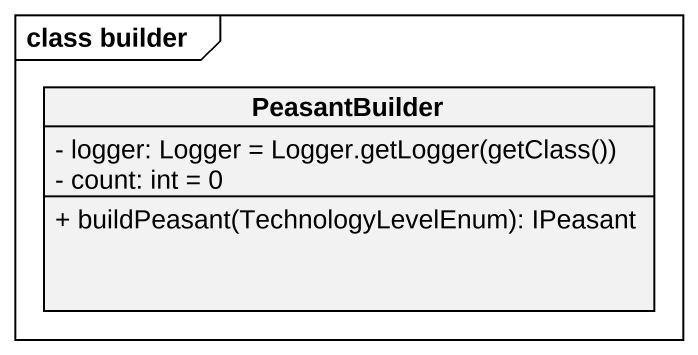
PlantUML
@startuml
mainframe class builder
hide circle
hide empty members
skinparam classAttributeIconSize 0
class PeasantBuilder {
  {field} - logger: Logger = Logger.getLogger(getClass())
  - count: int = 0
  + buildPeasant(TechnologyLevelEnum): IPeasant
}
@enduml
